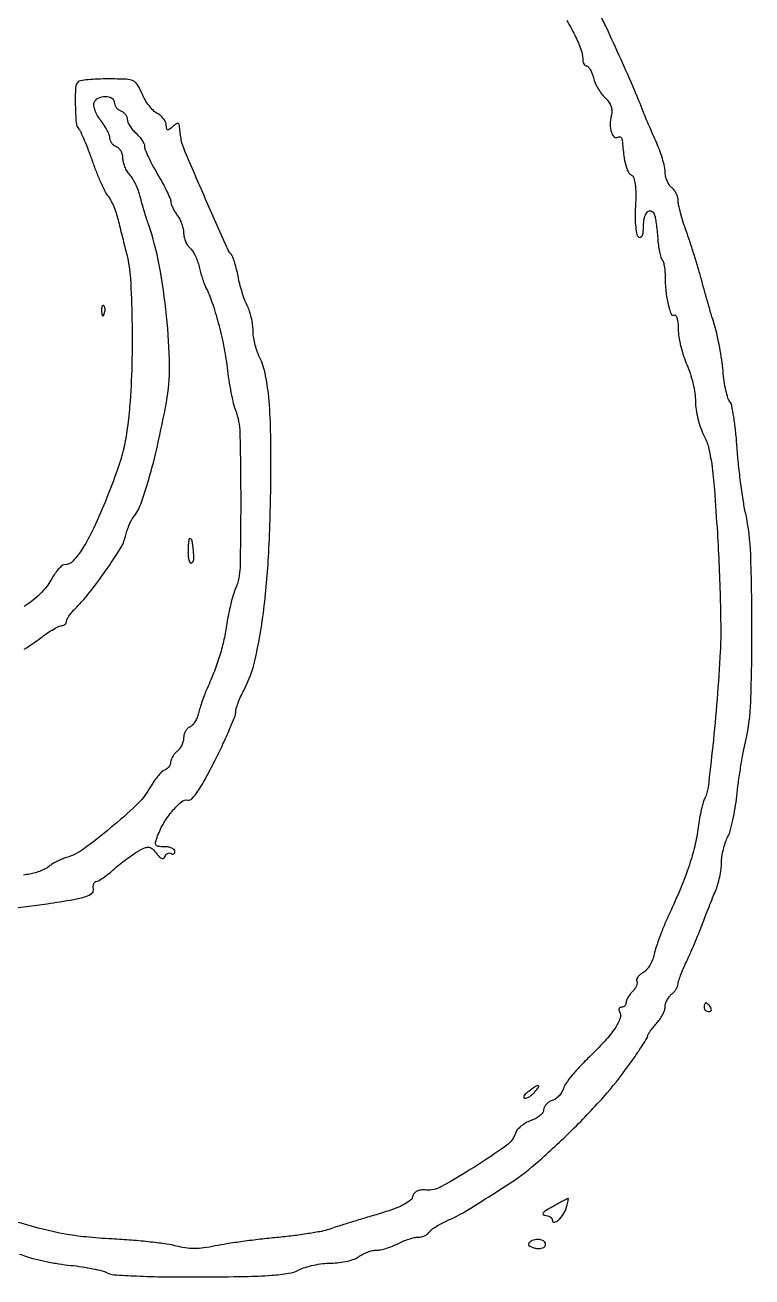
# Model space of a CAD drawing. Extents: x 166 to 1835, y 45 to 1905.
# Drawn here: x 1315.4 to 1483, y 939.8 to 1228.4 of the extents above; entities that cross this region are included whole.
import ezdxf

# ---------------------------------------------------------------- set-up
doc = ezdxf.new("R2010")
doc.units = 0

msp = doc.modelspace()

# ---------------------------------------------------------------- linework, layer by layer
for points in [[(1440.342994, 1229.461779, -0.024738), (1442.181851, 1226.109484, -0.023523), (1443.601576, 1222.799757, -0.089785), (1444, 1220.598871, 0.053805), (1444.066014, 1219.987193, 0.073551), (1444.261905, 1219.469668, 0.093277), (1444.551376, 1219.122279, 0.174252), (1444.891592, 1219, -0.219515), (1445.280862, 1218.820446, -0.046194), (1445.723831, 1218.192188, -0.040402), (1446.143508, 1217.303143, -0.028659), (1446.472723, 1216.25, 0.042969), (1446.882045, 1215.061045, 0.02755), (1447.54686, 1213.76043, 0.027637), (1448.345131, 1212.549627, 0.045606), (1449.161071, 1211.63657, -0.049939), (1450.010481, 1210.669354, -0.073312), (1450.52676, 1209.664174, -0.078056), (1450.711665, 1208.601812, -0.065703), (1450.580831, 1207.466033, 0.060741), (1450.335511, 1205.506913, 0.076321), (1450.606963, 1203.69992, 0.130324), (1451.267621, 1202.647655, 0.338212), (1452.104785, 1202.564761, -0.130728), (1452.454237, 1202.670411, -0.170721), (1452.770524, 1202.570986, -0.136688), (1453.003685, 1202.268289, -0.074582), (1453.11402, 1201.809017, 0.009152), (1453.485206, 1198.293229, 0.033369), (1453.909164, 1196.091207, 0.055254), (1454.450722, 1194.683747, 0.135702), (1455.197745, 1193.877787, -0.174338), (1455.770177, 1193.158235, -0.048649), (1456.102851, 1191.734769, -0.033656), (1456.239832, 1189.632841, -0.012293), (1456.159918, 1186.651165, 0.013797), (1456.0961, 1183.968982, 0.025537), (1456.215566, 1181.793773, 0.02691), (1456.476839, 1180.172062, 0.203668), (1456.914684, 1179.552728, 0.235772), (1457.361508, 1179.512185, 0.192879), (1457.715454, 1179.84436, 0.083274), (1457.935536, 1180.639957, 0.025934), (1458, 1181.881966, -0.055655), (1458.231271, 1183.953252, -0.122121), (1458.942283, 1185.368969, -0.325303), (1459.781629, 1185.568437, -0.206063), (1460.511829, 1184.813382, -0.046572), (1460.721563, 1184.053043, -0.009165), (1460.94427, 1182.652947, -0.009645), (1461.143047, 1181.006145, -0.00882), (1461.285066, 1179.303033, 0.014723), (1461.443224, 1177.64325, 0.018821), (1461.691075, 1176.127513, 0.016973), (1461.984263, 1174.895697, 0.130175), (1462.280301, 1174.386366, -0.127162), (1462.559522, 1173.912458, -0.024569), (1462.788588, 1172.93563, -0.024705), (1462.947183, 1171.739405, -0.020605), (1463, 1170.458333, 0.025049), (1463.171133, 1167.044494, 0.033584), (1463.687071, 1163.989736, 0.038406), (1464.386857, 1161.814394, 0.463581), (1465.121754, 1161.575248, -0.412119), (1465.45904, 1161.496899, -0.073079), (1465.748467, 1160.839692, -0.043899), (1465.951282, 1159.732623, -0.021924), (1466.021962, 1158.309017, 0.038997), (1466.170579, 1156.537982, 0.019616), (1466.618521, 1154.338383, 0.019352), (1467.262716, 1152.088185, 0.02712), (1468.021962, 1150.140796, -0.029556), (1468.779798, 1148.168713, -0.019886), (1469.418951, 1145.841399, -0.020064), (1469.858718, 1143.531543, -0.03702), (1470, 1141.625987, 0.037857), (1470.140664, 1139.770824, 0.023381), (1470.571441, 1137.624906, 0.023396), (1471.199686, 1135.532198, 0.038413), (1471.94533, 1133.840818, -0.06304), (1472.990438, 1131.114751, -0.025849), (1473.734212, 1127.215708, -0.015406), (1474.361842, 1121.316698, -0.003567), (1475.040783, 1111.355627, -0.004622), (1475.446414, 1103.513245, -0.004412), (1475.714428, 1095.541965, -0.004377), (1475.827373, 1088.498363, -0.015687), (1475.718978, 1084, -0.006012), (1474.977165, 1073.024823, -0.006326), (1473.981843, 1062.255849, -0.003309), (1472.909841, 1052.675636, -0.089061), (1472.167156, 1050.237697, 0.050212), (1471.781753, 1049.252866, 0.011901), (1471.346868, 1047.541699, 0.012128), (1470.939733, 1045.541665, 0.011696), (1470.624535, 1043.5, -0.026289), (1469.822886, 1039.15255, -0.021776), (1468.528759, 1034.625812, -0.018399), (1466.624887, 1029.549231, -0.010217), (1463.952257, 1023.5, 0.010343), (1462.832519, 1020.963861, 0.009437), (1461.782332, 1018.305369, 0.009488), (1460.934034, 1015.894756, 0.030039), (1460.495462, 1014.241683, -0.04562), (1460.099804, 1012.917977, -0.040772), (1459.45888, 1011.634451, -0.043059), (1458.684524, 1010.573934, -0.090911), (1457.89071, 1009.94151, 0.044397), (1457.1848, 1009.478885, 0.066707), (1456.673637, 1008.950369, 0.089923), (1456.423935, 1008.441436, 0.210619), (1456.481183, 1008.030447, -0.170797), (1456.577886, 1007.588138, -0.066317), (1456.417255, 1006.973244, -0.055511), (1456.047025, 1006.29372, -0.043933), (1455.509191, 1005.652048, 0.031977), (1454.931638, 1004.995489, 0.032099), (1454.443325, 1004.27145, 0.033858), (1454.102784, 1003.586678, 0.098769), (1454, 1003.071429, -0.097854), (1453.919198, 1002.662512, -0.097658), (1453.688914, 1002.314732, -0.098218), (1453.345126, 1002.081841, -0.100235), (1452.940983, 1002, 0.105925), (1452.584689, 1001.923662, 0.180623), (1452.370848, 1001.712321, 0.163654), (1452.335951, 1001.394762, 0.084852), (1452.487227, 1001.020667, -0.232159), (1452.637325, 999.483513, -0.057347), (1451.448331, 997.16277, -0.039516), (1449.10407, 994.18564, -0.015964), (1445.472981, 990.5, 0.01426), (1443.414184, 988.424467, 0.016297), (1441.570017, 986.322839, 0.015583), (1440.128486, 984.451913, 0.083394), (1439.55989, 983.301152, -0.064474), (1439.162397, 982.414123, -0.049377), (1438.519741, 981.56652, -0.050412), (1437.743518, 980.882069, -0.078808), (1436.948848, 980.483765, 0.064539), (1436.203778, 980.136426, 0.064674), (1435.572474, 979.61081, 0.070761), (1435.145254, 978.994373, 0.116715), (1435, 978.380593, -0.159385), (1434.789664, 977.737519, -0.058541), (1434.130753, 977.02905, -0.050546), (1433.173165, 976.368759, -0.041833), (1432.04086, 975.864399, 0.046389), (1430.863435, 975.327055, 0.042836), (1429.771172, 974.569373, 0.045615), (1428.916029, 973.717882, 0.097568), (1428.469649, 972.904374, -0.162924), (1426.479852, 970.177271, -0.013226), (1419.024353, 965.174657, -0.01361), (1411.324024, 960.586808, -0.153098), (1407.8827, 959.866723, 0.04473), (1406.670878, 959.876618, 0.095485), (1405.77241, 959.626385, 0.117693), (1405.14904, 959.105229, 0.092209), (1404.759448, 958.311447, -0.167425), (1404.100117, 957.356213, -0.044277), (1402.49252, 956.37856, -0.031329), (1400.002702, 955.33979, -0.011552), (1396.376748, 954.180252, 0.001803), (1393.141118, 953.214647, 0.001837), (1389.932545, 952.231624, 0.001782), (1387.150209, 951.35711, 0.007617), (1385.5, 950.804143, -0.037701), (1383.791512, 950.343796, -0.007902), (1380.7375, 949.813178, -0.008244), (1377.16563, 949.310781, -0.007719), (1373.5, 948.914046, 0.005867), (1369.673075, 948.514189, 0.004889), (1365.616084, 948.001857, 0.004937), (1361.911752, 947.459908, 0.013363), (1359.299434, 946.979502, -0.01963), (1356.677984, 946.531301, -0.031803), (1354.422454, 946.381093, -0.035409), (1352.352482, 946.521809, -0.034255), (1350.299434, 946.953281, 0.034038), (1348.156982, 947.404512, 0.007291), (1344.384834, 947.878307, 0.007587), (1339.989961, 948.297941, 0.007166), (1335.5, 948.593311, -0.012321), (1329.499878, 949.050194, -0.019533), (1324.396223, 949.767851, -0.018796), (1319.226579, 950.904087, -0.010378), (1313, 952.658845, -0.004455)], [(1314.122742, 945.12411, -0.016882), (1315.729764, 944.580077, 0.02874), (1317.622346, 943.988986, 0.011304), (1320.28748, 943.385591, 0.011145), (1323.204856, 942.861488, 0.013667), (1325.951021, 942.507678, -0.011854), (1328.565175, 942.180503, -0.012934), (1331.085542, 941.737269, -0.012459), (1333.217196, 941.249693, -0.060478), (1334.371361, 940.801254, 0.106259), (1335.950869, 940.347618, 0.005854), (1341.118476, 940.05668, 0.00809), (1347.729074, 939.869206, 0.004197), (1355.987331, 939.83801, 0.003198), (1366.156792, 939.950018, 0.013556), (1372.23888, 940.220978, 0.021461), (1376.202148, 940.676953, 0.08098), (1378.566991, 941.458196, -0.04634), (1380.010334, 942.048226, -0.021908), (1381.960304, 942.549545, -0.021495), (1384.06227, 942.899221, -0.028364), (1386, 943.025643, 0.028617), (1387.865232, 943.148281, 0.026715), (1389.748332, 943.483738, 0.027716), (1391.387033, 943.964061, 0.076905), (1392.44113, 944.531803, -0.042919), (1393.335058, 945.094465, -0.030723), (1394.416846, 945.570527, -0.031217), (1395.512123, 945.898237, -0.05639), (1396.44113, 946.006161, 0.051798), (1397.431152, 946.111995, 0.02144), (1398.736597, 946.449327, 0.020937), (1400.116673, 946.93381, 0.025316), (1401.364307, 947.506161, -0.022882), (1402.594975, 948.077994, -0.020233), (1403.92381, 948.561185, -0.020723), (1405.157113, 948.898339, -0.056413), (1406.05529, 949, 0.054384), (1406.80454, 949.081737, 0.04922), (1407.545451, 949.323722, 0.052365), (1408.169323, 949.679834, 0.098797), (1408.56306, 950.102034, -0.087904), (1409.023301, 950.617424, -0.020743), (1409.962911, 951.29538, -0.020727), (1411.124696, 951.99511, -0.019099), (1412.372077, 952.61695, 0.011554), (1414.807795, 953.785658, 0.015823), (1416.939349, 954.956019, 0.007747), (1419.888009, 956.760859, 0.000875), (1426.5, 960.966397, 0.036063), (1433.096015, 965.88099, 0.016056), (1441.071642, 973.230316, 0.016082), (1448.768804, 981.296825, 0.027513), (1454.580394, 988.560458, 0.004734), (1456.27404, 990.982057, 0.007103), (1457.701741, 993.129926, 0.003353), (1458.872055, 994.973047, 0.140674), (1459, 995.418804, -0.13901), (1459.105951, 995.792531, -0.016451), (1459.5875, 996.518942, -0.018651), (1460.234089, 997.359678, -0.014283), (1461, 998.230375, 0.034924), (1461.765382, 999.17646, 0.03245), (1462.4125, 1000.242658, 0.034061), (1462.861132, 1001.267758, 0.086323), (1463, 1002.066117, -0.073747), (1463.109402, 1002.803824, -0.044571), (1463.440625, 1003.624655, -0.043623), (1463.925947, 1004.399081, -0.057832), (1464.5, 1005, 0.04014), (1465.073741, 1005.559645, 0.038677), (1465.558559, 1006.210423, 0.041265), (1465.89291, 1006.851894, 0.100452), (1465.997222, 1007.372445, -0.07941), (1466.100715, 1008.03037, -0.010925), (1466.559944, 1009.343781, -0.012311), (1467.180934, 1010.88585, -0.010135), (1467.916772, 1012.5, 0.007568), (1468.774239, 1014.355655, 0.004181), (1469.768325, 1016.646875, 0.004168), (1470.737331, 1018.98652, 0.006686), (1471.520492, 1021, -0.002794), (1472.266434, 1022.962884, -0.00202), (1473.118949, 1025.142779, -0.002039), (1473.945879, 1027.207675, -0.004438), (1474.600943, 1028.783927, 0.028721), (1475.137496, 1030.275465, 0.018747), (1475.590837, 1032.047922, 0.018867), (1475.903655, 1033.815298, 0.033897), (1476.006161, 1035.283927, -0.035562), (1476.110613, 1036.712042, -0.022668), (1476.424396, 1038.348614, -0.022756), (1476.880656, 1039.933721, -0.038791), (1477.421289, 1041.200716, 0.051426), (1478.010421, 1042.683907, 0.014416), (1478.619716, 1045.105387, 0.014379), (1479.153956, 1047.899535, 0.014677), (1479.52249, 1050.700716, -0.009), (1479.887326, 1053.740206, -0.005721), (1480.416125, 1057.26521, -0.005746), (1481.014585, 1060.713547, -0.0106), (1481.59258, 1063.5, 0.048253), (1482.747976, 1072.386055, 0.008307), (1483.024464, 1089.394607, 0.008574), (1482.726401, 1106.42017, 0.043817), (1481.573842, 1115.802595, -0.013786), (1480.984412, 1119.00111, -0.006527), (1480.392491, 1123.152988, -0.006463), (1479.88575, 1127.515812, -0.009088), (1479.554914, 1131.420344, 0.009947), (1479.251561, 1134.928894, 0.01337), (1478.82895, 1138.090635, 0.01046), (1478.355516, 1140.684496, 0.123439), (1477.915947, 1141.601277, -0.102788), (1477.478996, 1142.424701, -0.016414), (1477.0251, 1144.200919, -0.017577), (1476.627168, 1146.3606, -0.014598), (1476.352403, 1148.680933, 0.013828), (1476.053679, 1151.237311, 0.009549), (1475.580595, 1154.112524, 0.009635), (1475.019231, 1156.861424, 0.019397), (1474.451462, 1159, -0.003309), (1473.806273, 1161.148944, -0.001546), (1472.997579, 1163.940625, -0.001532), (1472.167356, 1166.874087, -0.002146), (1471.444992, 1169.5, 0.005827), (1470.685017, 1172.185184, 0.003664), (1469.737463, 1175.305827, 0.003678), (1468.759963, 1178.362896, 0.006726), (1467.911058, 1180.838984, -0.009638), (1467.179443, 1183.01418, -0.010806), (1466.561373, 1185.135034, -0.010158), (1466.112059, 1186.958088, -0.055389), (1466, 1187.966539, 0.070354), (1465.890273, 1188.742499, 0.044598), (1465.559375, 1189.595404, 0.04402), (1465.074113, 1190.391868, 0.060795), (1464.5, 1191, -0.076418), (1463.925361, 1191.647916, -0.044473), (1463.440625, 1192.569752, -0.043255), (1463.110657, 1193.604256, -0.055634), (1463, 1194.595693, 0.057004), (1462.860675, 1195.813785, 0.016183), (1462.369517, 1197.659119, 0.016078), (1461.67525, 1199.72198, 0.016375), (1460.853675, 1201.723249, -0.002092), (1459.975957, 1203.698724, -0.002083), (1459.11352, 1205.684329, -0.002039), (1458.374155, 1207.425735, -0.008178), (1457.943733, 1208.5, 0.010823), (1455.948969, 1213.403313, 0.00342), (1452.762715, 1220.637929, 0.002801), (1449.531898, 1227.733053, 0.021268), (1447.850012, 1231, -0.013954)], [(1310.635823, 1024.637903, 0.006034), (1315.766041, 1025.199618, 0.007599), (1320.5, 1025.848985, 0.004697), (1326.600383, 1026.839178, 0.034636), (1329.464339, 1027.538679, 0.094389), (1330.838383, 1028.28401, 0.269574), (1331.206163, 1029.26428, -0.049462), (1331.160337, 1029.928767, -0.077723), (1331.265462, 1030.490132, -0.108455), (1331.497833, 1030.863816, -0.202296), (1331.820654, 1031, 0.13813), (1332.346219, 1031.148017, 0.013668), (1333.456654, 1031.869807, 0.016417), (1334.751566, 1032.826988, 0.012311), (1336.114491, 1033.961044, -0.011448), (1337.582959, 1035.187217, -0.009557), (1339.195972, 1036.422916, -0.009677), (1340.715481, 1037.496841, -0.025818), (1341.850518, 1038.18382, -0.031336), (1343.19524, 1038.800523, -0.138191), (1344.054927, 1038.880442, -0.147336), (1344.799132, 1038.498175, -0.037284), (1345.71527, 1037.472776, 0.025946), (1346.439222, 1036.624573, 0.117016), (1346.980527, 1036.270381, 0.256706), (1347.389417, 1036.33474, 0.139302), (1347.700162, 1036.756231, -0.079652), (1347.948992, 1037.193412, -0.108343), (1348.301225, 1037.477402, -0.12513), (1348.700231, 1037.564006, -0.130316), (1349.08541, 1037.447214, 0.092807), (1349.434421, 1037.312451, 0.171257), (1349.731339, 1037.359094, 0.174358), (1349.929688, 1037.580506, 0.096615), (1350, 1037.940983, 0.21577), (1349.816633, 1038.346113, 0.079283), (1349.272896, 1038.688914, 0.060295), (1348.472473, 1038.922404, 0.04087), (1347.524751, 1039, -0.027509), (1346.122109, 1039.077228, -0.233426), (1345.60545, 1039.407404, -0.207854), (1345.51949, 1040.046793, -0.021775), (1346.005491, 1041.514442, -0.044097), (1347.460377, 1044.515106, -0.040322), (1349.457584, 1047.311517, -0.040297), (1351.508049, 1049.378666, -0.230058), (1352.962074, 1049.760262, 0.264097), (1353.900845, 1050.072205, 0.033297), (1355.274606, 1051.816881, 0.025546), (1357.004744, 1054.642857, 0.008522), (1359.25, 1058.942592, 0.006066), (1361.069551, 1062.689593, 0.008381), (1362.604687, 1066.098121, 0.005658), (1363.805179, 1068.976837, 0.09624), (1364, 1069.979622, -0.070483), (1364.116128, 1070.799334, -0.017258), (1364.540729, 1072.098082, -0.017337), (1365.136159, 1073.566797, -0.016526), (1365.84078, 1075.014809, 0.065909), (1368.493238, 1082.185323, 0.023863), (1370.386698, 1092.897113, 0.019498), (1371.611372, 1106.738781, 0.010261), (1372.107487, 1124, 0.00679), (1372.048071, 1135.068319, 0.019457), (1371.603447, 1142.744731, 0.027826), (1370.754562, 1148.271587, 0.065471), (1369.370147, 1152.20034, -0.03713), (1368.844908, 1153.459028, -0.02228), (1368.402481, 1155.01788, -0.022243), (1368.099087, 1156.616855, -0.035774), (1368, 1158, 0.035675), (1367.901187, 1159.383145, 0.022187), (1367.598634, 1160.98212, 0.022224), (1367.157434, 1162.540982, 0.037061), (1366.633648, 1163.79966, -0.028322), (1366.058053, 1165.117493, -0.013221), (1365.456242, 1166.881775, -0.013051), (1364.920772, 1168.771006, -0.017811), (1364.544162, 1170.5, 0.014122), (1364.207002, 1172.10471, 0.01609), (1363.79203, 1173.61875, 0.015392), (1363.361395, 1174.874053, 0.081849), (1362.999178, 1175.5, -0.068124), (1361.847945, 1177.36979, -0.001157), (1356.989293, 1188.441434, -0.00144), (1352.262581, 1199.366274, -0.052569), (1351.455536, 1201.971381, -0.009944), (1351.334059, 1202.656485, -0.006421), (1351.219411, 1203.454124, -0.006455), (1351.127381, 1204.237077, -0.012102), (1351.076511, 1204.872445, 0.053796), (1350.969989, 1205.51943, 0.314657), (1350.718452, 1205.727214, 0.17564), (1350.29974, 1205.612684, 0.0195), (1349.5, 1205, -0.020233), (1348.690166, 1204.381462, -0.212152), (1348.290181, 1204.303001, -0.308772), (1348.058718, 1204.552747, -0.03713), (1348, 1205.342372, 0.108776), (1347.848257, 1206.031621, 0.05595), (1347.387632, 1206.791104, 0.051742), (1346.712689, 1207.500724, 0.053965), (1345.915342, 1208.045308, -0.073507), (1345.014355, 1208.71354, -0.031704), (1344.023353, 1209.837734, -0.030514), (1343.102244, 1211.189578, -0.035346), (1342.401922, 1212.580491, 0.035274), (1341.355076, 1214.660388, 0.155839), (1340.341245, 1215.558215, 0.095274), (1338.733369, 1215.927271, 0.008912), (1334.653247, 1216, 0.009814), (1332.183594, 1215.951519, 0.01397), (1329.993975, 1215.804167, 0.009902), (1328.198533, 1215.596892, 0.164115), (1327.666667, 1215.333333, 0.187917), (1327.07322, 1213.982357, 0.01454), (1327.019559, 1209.953703, 0.015462), (1327.20697, 1205.941825, 0.162753), (1327.838191, 1204.45, -0.075416), (1328.274309, 1203.773187, -0.006412), (1329.099453, 1201.869688, -0.008378), (1330.02101, 1199.558771, -0.006389), (1330.954812, 1197, 0.009911), (1331.924326, 1194.400374, 0.011446), (1332.953315, 1191.96441, 0.010568), (1333.912283, 1189.946869, 0.063589), (1334.558731, 1188.985227, -0.060626), (1335.13638, 1188.136789, -0.019093), (1335.789113, 1186.744758, -0.018759), (1336.405043, 1185.122053, -0.019753), (1336.885939, 1183.485227, -0.00022), (1337.341361, 1181.670008, -0.000129), (1337.885275, 1179.49566, -0.000129), (1338.428355, 1177.319893, -0.000219), (1338.881265, 1175.5, -0.045914), (1339.71763, 1170.029484, -0.010254), (1340.09051, 1160.580464, -0.011023), (1340.057979, 1150.119789, -0.014136), (1339.543945, 1140.507338, -0.013766), (1338.918884, 1134.80739, -0.026971), (1338.053764, 1130.325554, -0.02468), (1336.657941, 1125.714817, -0.009704), (1334.302131, 1119.507338, -0.012272), (1331.289601, 1112.512486, -0.033324), (1328.713583, 1107.772782, -0.047496), (1326.448012, 1104.849897, -0.207007), (1324.483156, 1104, 0.183639), (1323.913751, 1103.783571, 0.032587), (1323.097785, 1102.9574, 0.031473), (1322.223363, 1101.809799, 0.023766), (1321.407471, 1100.450723, -0.049442), (1320.372279, 1098.91111, -0.026032), (1318.811882, 1097.211763, -0.02563), (1317.016958, 1095.622511, -0.035758), (1315.25, 1094.408569, 0.015634)], [(1315.224851, 1084.572854, 0.028766), (1319.143904, 1087.220399, -0.013488), (1320.620164, 1088.284767, -0.017064), (1322.042327, 1089.183492, -0.015215), (1323.265006, 1089.849894, -0.117688), (1323.893904, 1090, 0.085588), (1324.316281, 1090.072834, 0.093729), (1324.675084, 1090.282307, 0.100352), (1324.915056, 1090.59445, 0.11434), (1325, 1090.961045, -0.117795), (1325.116103, 1091.447024, -0.028643), (1325.533375, 1092.165288, -0.027791), (1326.120733, 1092.955608, -0.024538), (1326.815745, 1093.711045, 0.03069), (1330.16923, 1097.447238, 0.014836), (1334.010644, 1102.601922, 0.012308), (1337.399263, 1107.705244, 0.082741), (1338.569139, 1110.5, -0.020935), (1338.91904, 1111.748767, -0.018389), (1339.385735, 1113.020062, -0.018781), (1339.892532, 1114.136401, -0.05146), (1340.356743, 1114.866168, 0.079169), (1342.090629, 1117.956005, 0.018085), (1343.966115, 1123.669094, 0.015337), (1345.947141, 1131.415914, 0.007284), (1348.045066, 1141.5, 0.052481), (1348.759656, 1149.819445, 0.020574), (1348.0644, 1161.330575, 0.020757), (1346.368647, 1173.110001, 0.037783), (1343.870558, 1182.5, -0.00773), (1343.410428, 1183.888095, -0.004286), (1342.889821, 1185.594914, -0.004273), (1342.392056, 1187.332924, -0.006878), (1342.001004, 1188.823113, 0.028015), (1341.569326, 1190.224107, 0.02213), (1340.952789, 1191.685777, 0.022631), (1340.25689, 1192.99465, 0.050453), (1339.588821, 1193.901854, -0.049712), (1338.980516, 1194.725347, -0.035694), (1338.466716, 1195.748145, -0.036261), (1338.114995, 1196.803571, -0.062377), (1338, 1197.721752, 0.066972), (1337.888031, 1198.553939, 0.062387), (1337.559375, 1199.348727, 0.066595), (1337.07367, 1199.988026, 0.105814), (1336.5, 1200.361626, -0.074361), (1335.92657, 1200.686046, -0.064399), (1335.440625, 1201.178376, -0.066858), (1335.11191, 1201.756865, -0.096098), (1335, 1202.333757, 0.094333), (1334.864497, 1203.045585, 0.025059), (1334.384386, 1204.102679, 0.024494), (1333.706435, 1205.272027, 0.023036), (1332.904293, 1206.394542, -0.036745), (1332.14399, 1207.522595, -0.04125), (1331.58997, 1208.708164, -0.045414), (1331.300287, 1209.780128, -0.135718), (1331.372908, 1210.529401, -0.187763), (1332.314321, 1211.565379, -0.111766), (1333.955498, 1211.965915, -0.132812), (1335.420968, 1211.595912, -0.271223), (1336, 1210.606989, 0.096313), (1336.111903, 1210.031441, 0.06686), (1336.440625, 1209.454091, 0.064359), (1336.926569, 1208.962529, 0.074185), (1337.5, 1208.638374, -0.073352), (1338.073435, 1208.315469, -0.064164), (1338.559375, 1207.827537, -0.066866), (1338.88813, 1207.255567, -0.097339), (1339, 1206.686372, 0.103819), (1339.137228, 1206.032597, 0.036698), (1339.5875, 1205.182612, 0.03453), (1340.234655, 1204.294184, 0.034176), (1341, 1203.5, -0.032402), (1341.765372, 1202.711398, -0.033591), (1342.4125, 1201.839535, -0.035662), (1342.864164, 1201.012893, -0.107605), (1343, 1200.389019, 0.098965), (1343.15412, 1199.617985, 0.011106), (1343.88125, 1197.975579, 0.013134), (1344.851176, 1196.043538, 0.010306), (1346, 1194, -0.009138), (1347.151214, 1191.963362, -0.011827), (1348.128092, 1190.052331, -0.009636), (1348.870916, 1188.431043, -0.096294), (1349.031803, 1187.705994, 0.078975), (1349.14252, 1187.11104, 0.025796), (1349.485547, 1186.284054, 0.024975), (1349.967527, 1185.390602, 0.025733), (1350.531803, 1184.55887, -0.045352), (1351.094102, 1183.655817, -0.031141), (1351.568717, 1182.545685, -0.031469), (1351.893978, 1181.409562, -0.054031), (1352, 1180.431315, 0.057061), (1352.105861, 1179.506729, 0.043501), (1352.421743, 1178.537136, 0.044545), (1352.885781, 1177.669085, 0.074668), (1353.435721, 1177.053347, -0.076126), (1354.035623, 1176.377737, -0.029609), (1354.652808, 1175.287071, -0.028474), (1355.192515, 1174.006336, -0.031432), (1355.562877, 1172.713725, 0.012202), (1355.886182, 1171.396048, 0.010791), (1356.285778, 1170.040128, 0.010902), (1356.698816, 1168.834167, 0.032137), (1357.052866, 1168.032823, -0.038479), (1358.528737, 1164.574528, -0.01635), (1359.988439, 1159.749022, -0.01605), (1361.219169, 1154.467816, -0.020104), (1362.003833, 1149.5, 0.009679), (1362.398828, 1146.609493, 0.009448), (1362.908167, 1143.712975, 0.009382), (1363.450993, 1141.187575, 0.034615), (1363.932503, 1139.629278, -0.086679), (1364.967306, 1134.416537, -0.005635), (1365.149474, 1118.939456, -0.005342), (1364.991162, 1103.396643, -0.094301), (1363.953033, 1098.5, 0.027377), (1363.419354, 1097.0019, 0.011138), (1362.851865, 1094.9125, 0.010982), (1362.340057, 1092.634116, 0.013755), (1361.970431, 1090.5, -0.018433), (1361.292123, 1086.790296, -0.019335), (1360.350969, 1083.200072, -0.018231), (1359.081224, 1079.511096, -0.013221), (1357.411788, 1075.5, 0.013044), (1356.851967, 1074.156273, 0.008769), (1356.279956, 1072.594693, 0.008836), (1355.779198, 1071.062672, 0.017255), (1355.444281, 1069.822358, -0.041393), (1355.100987, 1068.757873, -0.042273), (1354.588918, 1067.772362, -0.045886), (1353.995138, 1066.999983, -0.11482), (1353.409753, 1066.603742, 0.104353), (1352.870625, 1066.254853, 0.06668), (1352.414115, 1065.660929, 0.062713), (1352.105256, 1064.924041, 0.068013), (1352, 1064.15383, -0.066622), (1351.889965, 1063.33168, -0.044492), (1351.559375, 1062.439954, -0.044351), (1351.0742, 1061.61679, -0.064298), (1350.5, 1061, 0.044747), (1349.926066, 1060.429773, 0.040397), (1349.440625, 1059.747568, 0.042726), (1349.106912, 1059.060773, 0.091984), (1349, 1058.484544, -0.098037), (1348.895914, 1057.958792, -0.066865), (1348.589945, 1057.429854, -0.064029), (1348.137723, 1056.978032, -0.072794), (1347.604069, 1056.678308, 0.107057), (1346.928497, 1056.235976, 0.02234), (1345.975281, 1055.17748, 0.02249), (1344.95986, 1053.823493, 0.019593), (1344.019502, 1052.32132, -0.072997), (1341.125562, 1048.637383, -0.016461), (1335.153776, 1043.33311, -0.015818), (1328.8743, 1038.442288, -0.084584), (1325, 1036.516418, 0.024957), (1323.933015, 1036.136038, 0.018469), (1322.79375, 1035.614527, 0.018763), (1321.752105, 1035.040398, 0.03936), (1321, 1034.503525, -0.056061), (1320.214938, 1033.981714, -0.02356), (1319.059375, 1033.455234, -0.022954), (1317.758586, 1033.00314, -0.027673), (1316.5, 1032.704116, 0.007983), (1315.067933, 1032.422911, 0.003643)]]:
    msp.add_lwpolyline(points, format="xyb")
for points in [[(1333.078947, 1162.416667, 0.018894), (1333.137993, 1161.670344, 0.168741), (1333.279315, 1161.37858, 0.470617), (1333.461564, 1161.395823, 0.054073), (1333.683114, 1161.8125, 0.051402), (1333.839148, 1162.359369, 0.05415), (1333.876576, 1162.916927, 0.060344), (1333.797407, 1163.402231, 0.126455), (1333.604167, 1163.729167, 0.296942), (1333.385309, 1163.77538, 0.208169), (1333.200665, 1163.592839, 0.077125), (1333.089945, 1163.112848, 0.028489)], [(1353, 1106.940983, 0.026952), (1353.061301, 1105.804572, 0.055737), (1353.254355, 1104.937753, 0.10349), (1353.53715, 1104.462476, 0.359763), (1353.865891, 1104.417116, 0.254262), (1354.3161, 1105.204793, 0.026877), (1354.244966, 1107.395258, 0.026191), (1353.946489, 1109.535352, 0.35933), (1353.383423, 1110, 0.362071), (1353.231669, 1109.873529, 0.014139), (1353.11263, 1109.101414, 0.019409), (1353.027605, 1108.113794, 0.011767)], [(1472, 1002, 0.105053), (1472.081062, 1001.618444, 0.099167), (1472.311086, 1001.29375, 0.09642), (1472.654762, 1001.076123, 0.093332), (1473.059017, 1001, 0.108972), (1473.413961, 1001.078288, 0.182303), (1473.6254, 1001.29375, 0.161196), (1473.656512, 1001.6179, 0.082592), (1473.5, 1002, 0.029505), (1473.231006, 1002.382774, 0.035638), (1472.933975, 1002.70625, 0.038439), (1472.65171, 1002.934461, 0.151918), (1472.440983, 1003, 0.210953), (1472.272352, 1002.92554, 0.081139), (1472.129539, 1002.70625, 0.061769), (1472.032345, 1002.382849, 0.042167)], [(1431.44113, 982.531803, 0.027143), (1430.769683, 981.964145, 0.079596), (1430.401426, 981.485547, 0.239048), (1430.393102, 981.184973, 0.282417), (1430.627555, 981.031803, 0.10323), (1431.148241, 981.125226, 0.042752), (1431.789577, 981.449967, 0.039927), (1432.440337, 981.928422, 0.041094), (1433, 982.5, 0.021517), (1433.886548, 983.66693, 0.598434), (1433.748487, 983.937471, 0.158883), (1433.106054, 983.742445, 0.009424)], [(1437, 956, 0.014833), (1435.599205, 955.178182, 0.070422), (1434.890532, 954.580252, 0.356672), (1434.875308, 954.235477, 0.230393), (1435.25, 954.041916, -0.062071), (1435.91913, 953.942203, -0.078958), (1436.485938, 953.682595, -0.09535), (1436.865732, 953.308966, -0.152019), (1437, 952.877555, 0.456474), (1437.478186, 952.462913, 0.156541), (1438.419869, 952.920897, 0.064812), (1439.595093, 954.379771, 0.073358), (1440.298316, 956.032759, 0.006497), (1440.484469, 956.784376, 0.011479), (1440.615706, 957.40981, 0.006023), (1440.703476, 957.915568, 0.543858), (1440.65638, 957.958084, 0.057171), (1440.53999, 957.912123, 0.000337), (1439.517812, 957.365607, 0.001412), (1438.352889, 956.737521, 0.000898)], [(1432.07547, 948.046643, 0.06177), (1431.576881, 947.645957, 0.284711), (1431.501041, 947.29985, 0.188528), (1431.787213, 946.968058, 0.030008), (1432.583372, 946.606381, 0.057029), (1433.319976, 946.416353, 0.056147), (1434.084435, 946.396194, 0.06126), (1434.761386, 946.539193, 0.114206), (1435.234435, 946.834435, 0.304853), (1435.386851, 947.611883, 0.204317), (1434.71327, 948.264372, 0.111321), (1433.351285, 948.462808, 0.119698)]]:
    msp.add_lwpolyline(points, format="xyb", close=True)

doc.saveas('drawing.dxf')
